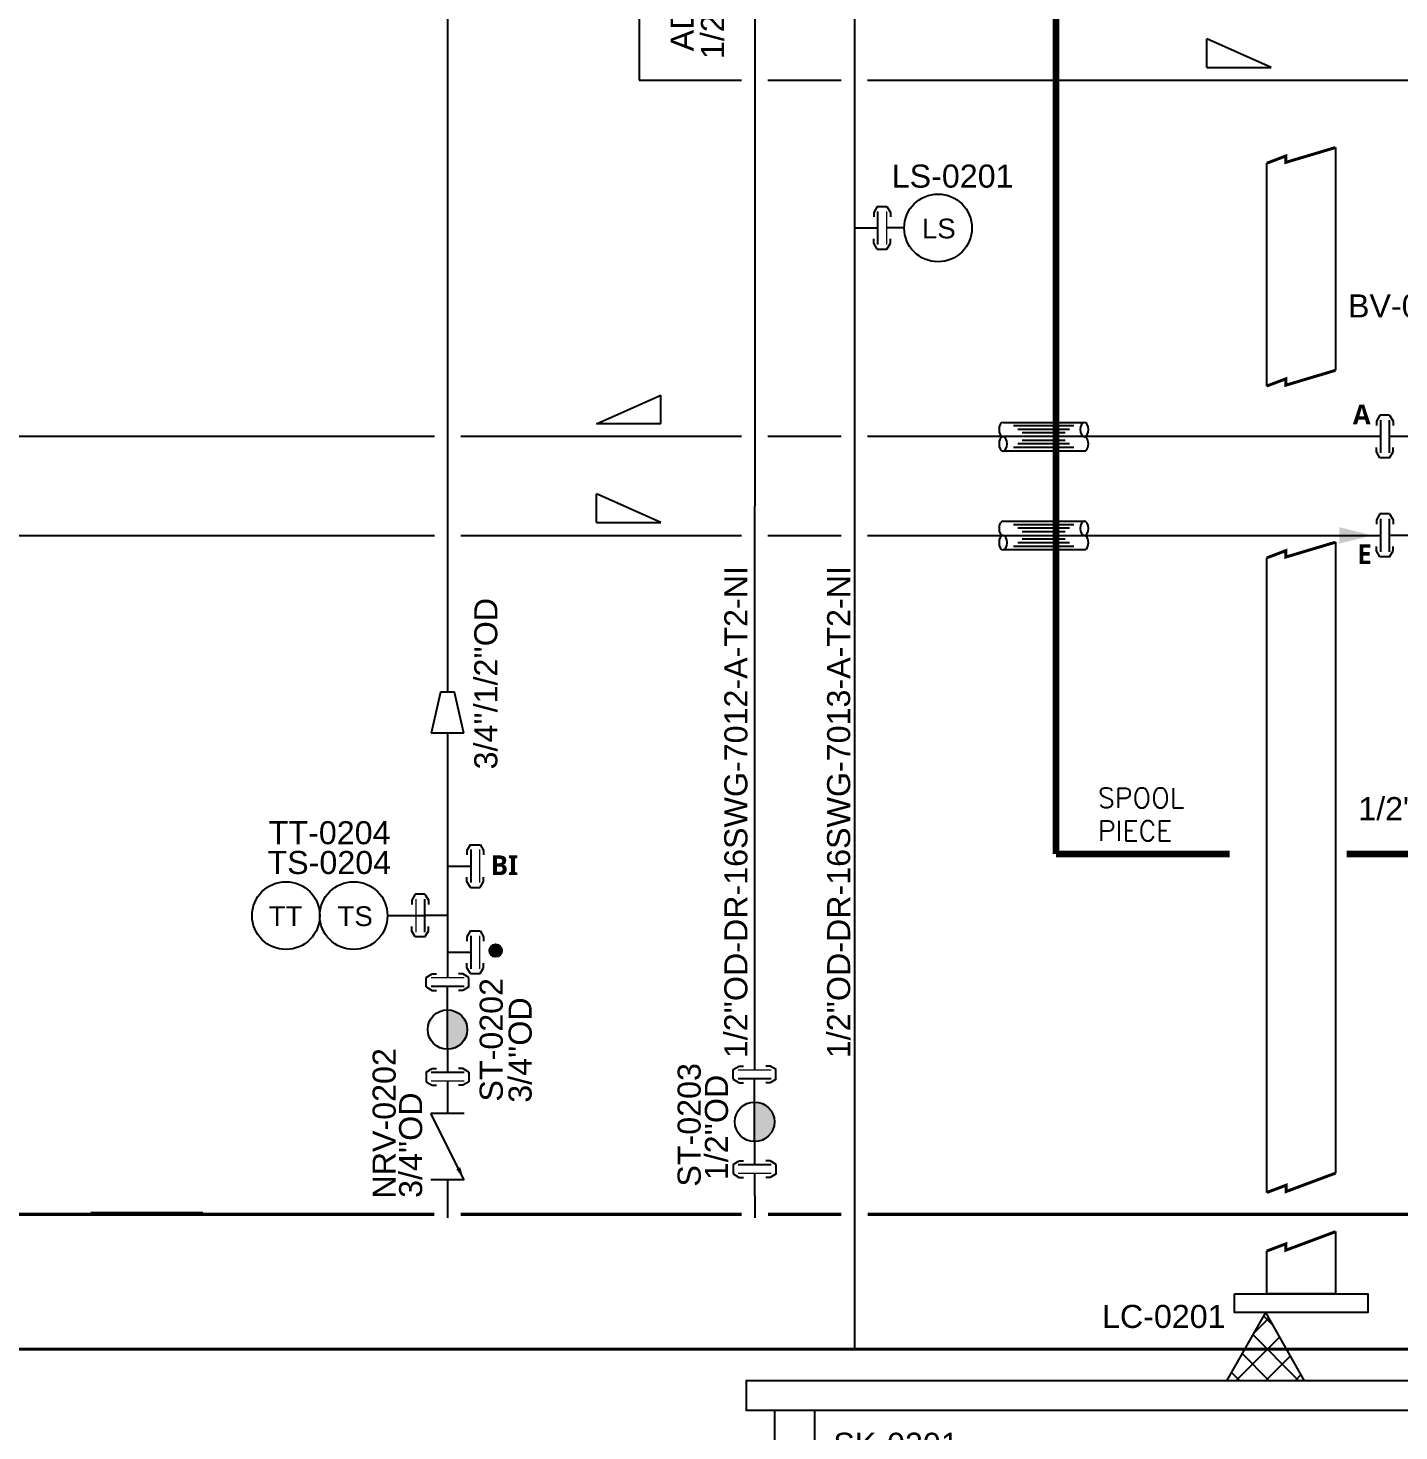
# Model space of a CAD drawing. Header units: millimetres. Extents: x -6754 to 5895, y -4820 to 1016.
# Drawn here: x -3226.6 to -3018.6, y -2008.7 to -1795.8 of the extents above; entities that cross this region are included whole.
import ezdxf
from ezdxf.enums import TextEntityAlignment as Align

# ---------------------------------------------------------------- set-up
doc = ezdxf.new("R2010")
doc.units = ezdxf.units.MM
doc.linetypes.add('ACAD_ISO04W100', pattern=[30.5, 24, -3, 0.5, -3])
doc.linetypes.add('HIDDEN', pattern=[0.375, 0.25, -0.125])
doc.layers.get('0').update_dxf_attribs({"linetype": 'CONTINUOUS'})
for name, color, linetype in [('can_move', 7, 'CONTINUOUS'), ('E---INDID------', 7, 'CONTINUOUS'), ('E---INDID-TEXT-25-35', 2, 'CONTINUOUS'), ('P---AGITD-TEXT-25-35', 2, 'CONTINUOUS'), ('P---PEQID------', 7, 'CONTINUOUS'), ('P---PEQID-TEXT-25-35', 2, 'CONTINUOUS'), ('P---PFLTD-TEXT-25-35', 2, 'CONTINUOUS'), ('P---PLINB-CIPS038', 7, 'CONTINUOUS'), ('P---PLINB-CON003', 7, 'CONTINUOUS'), ('P---PLINB-DR-A015', 7, 'CONTINUOUS'), ('P---PLINB-DR-A017', 7, 'CONTINUOUS'), ('P---PLINB-DR-A019', 7, 'CONTINUOUS'), ('P---PLINB-DRH003', 7, 'CONTINUOUS'), ('P---PLINB-DRH048', 7, 'CONTINUOUS'), ('P---PLINB-DROD018', 7, 'CONTINUOUS'), ('P---PLINB-DROD022', 7, 'CONTINUOUS'), ('P---PLINB-P232', 7, 'CONTINUOUS'), ('P---PLINB-PRO009', 7, 'CONTINUOUS'), ('P---PLIND-TEXT-25-35', 2, 'CONTINUOUS'), ('P---PREDD-TEXT-18-25', 3, 'CONTINUOUS'), ('P---PVL4D------', 7, 'CONTINUOUS'), ('P---PVL4D-TEXT-25-35', 2, 'CONTINUOUS'), ('P---PVLSD-TEXT-18-25', 3, 'CONTINUOUS'), ('P---PVLSD-TEXT-25-35', 2, 'CONTINUOUS'), ('P---TANKB-V02', 7, 'CONTINUOUS'), ('VALVE', 6, 'CONTINUOUS'), ('VESSEL', 7, 'CONTINUOUS')]:
    doc.layers.add(name, color=color, linetype=linetype)
doc.styles.add('ROMANS', font='romans.shx')
doc.styles.get("Standard").update_dxf_attribs({"font": 'arial.ttf'})
doc.dimstyles.get("Standard").update_dxf_attribs({"dimtxt": 2.5, "dimasz": 2.5, "dimexe": 1.25, "dimexo": 0.625, "dimtad": 1, "dimdec": 4, "dimdsep": 46, "dimlunit": 6, "dimtxsty": 'Standard', "dimcen": 2.5, "dimadec": 0, "dimazin": 0, "dimtfac": 1, "dimtdec": 4, "dimtmove": 0, "dimatfit": 3, "dimfxl": 1, "dimtolj": 1, "dimtzin": 0, "dimarcsym": 0})

# ---------------------------------------------------------------- blocks, each defined once
blk = doc.blocks.new('LD')
at = {"layer": 'VESSEL'}
h = blk.add_hatch(dxfattribs=at)
h.set_pattern_fill('ANSI37', color=256)
h.set_pattern_definition([(45, (-12459.1475, 120.827), (-2.245064, 2.245064), []), (135, (-12459.1475, 120.827), (-2.245064, -2.245064), [])])
h.paths.add_polyline_path([(1717.42, 404.93), (1711.52, 394.57), (1723.31, 394.57)])
blk.add_line((1711.52, 394.57), (1723.31, 394.57))
for q in [(1711.52, 394.57), (1723.31, 394.57)]:
    blk.add_line((1717.42, 404.93), q, dxfattribs=at)
blk = doc.blocks.new('phi_158624387111')
at = {"color": 0, "linetype": 'ByBlock'}
blk.add_blockref('LD', (-1717.08, -394.19), dxfattribs=at)
blk.add_attdef('DEVICE', (5.43, 9.18), '', height=3.5)
at = {"flags": 1}
blk.add_attdef('PHI_CONNECTIONPOINT', (0.33, 0.38), '', height=0.1, dxfattribs=at)
blk = doc.blocks.new('SKID')
for points in [[(11266.32, 1141.67), (10943.56, 1141.67), (10943.56, 1136.06), (11266.32, 1136.06)], [(10949, 1136.06), (10956.5, 1136.06), (10956.5, 1126.06), (10949, 1126.06)], [(11256.32, 1136.06), (11248.82, 1136.06), (11248.82, 1126.06), (11256.32, 1126.06)], [(10944.84, 1126.06), (10960.66, 1126.06), (10960.66, 1124.05), (10944.84, 1124.05)], [(11260.48, 1126.06), (11244.65, 1126.06), (11244.65, 1124.05), (11260.48, 1124.05)]]:
    blk.add_lwpolyline(points, close=True)
blk = doc.blocks.new('phi_158624404113')
at = {"color": 0, "linetype": 'ByBlock'}
blk.add_blockref('SKID', (-10944.84, -1124.05), dxfattribs=at)
for tag, p in [('USER1', (15.09, 7.4)), ('CODE', (15.24, 3.39))]:
    blk.add_attdef(tag, p, '', height=3.5)
at = {"flags": 1}
blk.add_attdef('PHI_CONNECTIONPOINT', (7.91, 0), '', height=0.1, dxfattribs=at)
blk = doc.blocks.new('rgyjryjyfrjfhjgfgj')
at = {"color": 0, "linetype": 'ByBlock'}
for p, q in [((716.48, 396.87), (717.39, 397.41)), ((717.39, 397.41), (718.05, 397.41)), ((722.07, 397.41), (721.4, 397.41)), ((722.97, 396.87), (722.07, 397.41)), ((722.97, 395.42), (722.97, 396.87)), ((716.48, 395.42), (717.39, 394.88)), ((717.39, 394.88), (718.05, 394.88)), ((722.07, 394.88), (721.4, 394.88)), ((722.97, 395.42), (722.07, 394.88))]:
    blk.add_line(p, q, dxfattribs=at)
at = {"color": 6, "linetype": 'ByBlock'}
blk.add_line((719.73, 391.95), (719.73, 395.48), dxfattribs=at)
at = {"color": 1, "linetype": 'ByBlock', "lineweight": 15}
blk.add_lwpolyline([(717.23, 396.8), (722.23, 396.8)], dxfattribs=at)
at = {"color": 6, "linetype": 'ByBlock'}
blk.add_lwpolyline([(717.23, 395.48), (722.23, 395.48)], dxfattribs=at)
blk = doc.blocks.new('phi_15825218758')
at = {"color": 0, "linetype": 'ByBlock'}
blk.add_line((-3.24, 3.47), (-3.24, 4.92), dxfattribs=at)
blk.add_blockref('rgyjryjyfrjfhjgfgj', (-719.73, -391.95), dxfattribs=at)
at = {"flags": 1}
for p, rotation in [((0, 4.85), 90), ((0, 0), 270)]:
    blk.add_attdef('PHI_CONNECTIONPOINT', p, '', height=0.1, rotation=rotation, dxfattribs=at)
blk = doc.blocks.new('phi_158252426326')
at = {"color": 0, "linetype": 'ByBlock'}
blk.add_line((-4.27, 0), (1.56, 0), dxfattribs=at)
blk.add_circle((-9.41, 0), 5.14, dxfattribs=at)
blk.add_text('TS', height=3, dxfattribs=at).set_placement((-11.86, -1.59))
blk.add_attdef('DEVICE', (-13.49, 5.97), '', height=3.5)
at = {"flags": 1}
for tag in ['PHI_CONNECTIONPOINT', 'PHI_INSERTPOINT']:
    blk.add_attdef(tag, (-16.11, -0.29), '', height=0.1, dxfattribs=at)
blk = doc.blocks.new('phi_158252436928')
at = {"color": 0, "linetype": 'ByBlock'}
blk.add_circle((-5.14, 0), 5.14, dxfattribs=at)
blk.add_text('TT', height=3, rotation=359.9879, dxfattribs=at).set_placement((-7.75, -1.58))
at = {"flags": 1}
for tag in ['PHI_CONNECTIONPOINT', 'PHI_INSERTPOINT']:
    blk.add_attdef(tag, (0, 0), '', height=0.1, rotation=359.9879, dxfattribs=at)
blk.add_attdef('DEVICE', (-12.28, -9.32), '', height=3.5)
blk = doc.blocks.new('ST1')
at = {"linetype": 'ByBlock'}
h = blk.add_hatch(color=0, dxfattribs=at)
h.dxf.hatch_style = 1
h.paths.add_polyline_path([(289.45, -286.11), (289.45, -291.11, 0.414214), (291.95, -288.61, 0.414214)])
at = {"color": 0, "linetype": 'ByBlock'}
blk.add_line((289.45, -291.11), (289.45, -286.11), dxfattribs=at)
blk.add_circle((289.45, -288.61), 2.5, dxfattribs=at)
blk = doc.blocks.new('phi_15831288483')
at = {"color": 0, "linetype": 'ByBlock', "xscale": 1.2, "yscale": 1.2, "zscale": 1.2}
blk.add_blockref('ST1', (-347.34, 343.33), dxfattribs=at)
at = {"extrusion": (7.4988e-33, 1.22465e-16, -1), "flags": 1}
for tag, p, rotation in [('PHI_CONNECTIONPOINT', (0, -0.19), 90), ('PHI_CONNECTIONPOINT', (0, -6), 270), ('PHI_INSERTPOINT', (0, -6), 180)]:
    blk.add_attdef(tag, p, '', height=0.1, rotation=rotation, dxfattribs=at)
for tag, p in [('CODE', (4.53, -2.75)), ('DN1', (6.61, -7.4))]:
    blk.add_attdef(tag, p, '', height=3.5)
blk = doc.blocks.new('A$C25422821')
at = {"color": 6}
blk.add_line((15.86, 9.01), (15.86, 3.61), dxfattribs=at)
at = {"layer": 'VALVE', "color": 6}
for p, q in [((0, 12.63), (0, 0)), ((0, 12.63), (15.86, 9.01)), ((15.86, 3.61), (0, 0))]:
    blk.add_line(p, q, dxfattribs=at)
blk = doc.blocks.new('phi_15825407484')
at = {"color": 0, "linetype": 'ByBlock', "xscale": 0.3945994, "yscale": 0.3945994, "zscale": 0.3945994}
blk.add_blockref('A$C25422821', (-6.26, -2.49), dxfattribs=at)
at = {"flags": 1}
for tag in ['PHI_CONNECTIONPOINT', 'PHI_INSERTPOINT']:
    blk.add_attdef(tag, (-6.26, 0), '', height=0.1, rotation=180, dxfattribs=at)
blk.add_attdef('PHI_CONNECTIONPOINT', (0, 0), '', height=0.1, dxfattribs=at)
blk.add_attdef('SPECRED', (-9.78, -6.17), '', height=2.5)
blk = doc.blocks.new('APV')
at = {"color": 6}
blk.add_line((1637.22, 801.29), (1640.82, 806.87), dxfattribs=at)
at = {"layer": 'VALVE'}
for p, q in [((1637.59, 808.35), (1644.05, 808.35)), ((1637.59, 808.35), (1637.59, 806.87)), ((1637.59, 807.61), (1644.05, 807.61)), ((1637.59, 806.87), (1644.05, 806.87)), ((1644.05, 808.35), (1644.05, 806.87)), ((1632.22, 803.79), (1632.22, 798.79)), ((1642.22, 803.79), (1632.22, 798.79)), ((1632.22, 803.79), (1642.22, 798.79)), ((1642.22, 803.79), (1642.22, 798.79))]:
    blk.add_line(p, q, dxfattribs=at)
blk = doc.blocks.new('phi_16763042120')
at = {"color": 0, "linetype": 'ByBlock'}
blk.add_blockref('APV', (-1637.22, -801.29), dxfattribs=at)
at = {"flags": 1}
blk.add_attdef('PHI_CONNECTIONPOINT', (-5, 0), '', height=0.1, rotation=180, dxfattribs=at)
for tag, p in [('PHI_INSERTPOINT', (0, 0)), ('PHI_CONNECTIONPOINT', (5, 0))]:
    blk.add_attdef(tag, p, '', height=0.1, dxfattribs=at)
at = {"color": 7}
for tag, p in [('PRJ_TAG_B', (-13.53, -6.4)), ('DNCALC', (-9.38, -11.66))]:
    blk.add_attdef(tag, p, '', height=3.5, dxfattribs=at)
blk = doc.blocks.new('4')
at = {"layer": 'VALVE', "color": 5}
for p, q in [((9179.88, -8914.3), (9180.79, -8913.76)), ((9179.88, -8915.75), (9179.88, -8914.3)), ((9180.79, -8913.76), (9181.45, -8913.76)), ((9185.46, -8913.76), (9184.8, -8913.76)), ((9186.37, -8914.3), (9185.46, -8913.76)), ((9186.37, -8915.75), (9186.37, -8914.3)), ((9194.88, -8914.3), (9195.79, -8913.76)), ((9194.88, -8915.75), (9194.88, -8914.3)), ((9195.79, -8913.76), (9196.45, -8913.76)), ((9200.46, -8913.76), (9199.8, -8913.76)), ((9201.37, -8914.3), (9200.46, -8913.76)), ((9201.37, -8915.75), (9201.37, -8914.3)), ((9179.88, -8915.75), (9180.79, -8916.29)), ((9180.79, -8916.29), (9181.45, -8916.29)), ((9183.12, -8919.22), (9183.12, -8915.69)), ((9185.46, -8916.29), (9184.8, -8916.29)), ((9186.37, -8915.75), (9185.46, -8916.29)), ((9194.88, -8915.75), (9195.79, -8916.29)), ((9195.79, -8916.29), (9196.45, -8916.29)), ((9198.12, -8919.22), (9198.12, -8915.69)), ((9200.46, -8916.29), (9199.8, -8916.29)), ((9201.37, -8915.75), (9200.46, -8916.29)), ((9185.62, -8919.22), (9180.62, -8919.22)), ((9185.62, -8929.22), (9180.62, -8919.22)), ((9185.62, -8919.22), (9180.62, -8929.22)), ((9200.62, -8919.22), (9195.62, -8919.22)), ((9200.62, -8929.22), (9195.62, -8919.22)), ((9200.62, -8919.22), (9195.62, -8929.22)), ((9191.11, -8920.99), (9191.11, -8927.45)), ((9192.59, -8920.99), (9191.11, -8920.99)), ((9191.85, -8920.99), (9191.85, -8927.45)), ((9192.59, -8920.99), (9192.59, -8927.45)), ((9206.11, -8920.99), (9206.11, -8927.45)), ((9207.59, -8920.99), (9206.11, -8920.99)), ((9206.85, -8920.99), (9206.85, -8927.45)), ((9207.59, -8920.99), (9207.59, -8927.45)), ((9188.71, -8924.22), (9191.11, -8924.22)), ((9203.71, -8924.22), (9206.11, -8924.22)), ((9191.11, -8927.45), (9192.59, -8927.45)), ((9207.59, -8927.45), (9206.11, -8927.45)), ((9177.33, -8928.36), (9170.87, -8928.36)), ((9170.87, -8928.36), (9170.87, -8929.84)), ((9177.33, -8929.1), (9170.87, -8929.1)), ((9177.33, -8929.84), (9170.87, -8929.84)), ((9174.1, -8932.23), (9174.1, -8929.84)), ((9177.33, -8928.36), (9177.33, -8929.84)), ((9203.97, -8929.22), (9179.1, -8929.22)), ((9179.1, -8929.22), (9179.1, -8942.19)), ((9203.97, -8942.19), (9203.97, -8929.22)), ((9205.74, -8928.36), (9212.19, -8928.36)), ((9205.74, -8928.36), (9205.74, -8929.84)), ((9205.74, -8929.1), (9212.19, -8929.1)), ((9205.74, -8929.84), (9212.19, -8929.84)), ((9208.97, -8932.23), (9208.97, -8929.84)), ((9212.19, -8928.36), (9212.19, -8929.84)), ((9164.18, -8934.58), (9163.64, -8935.48)), ((9163.64, -8935.48), (9163.64, -8936.14)), ((9165.63, -8934.58), (9164.18, -8934.58)), ((9165.63, -8934.58), (9166.17, -8935.48)), ((9166.17, -8935.48), (9166.17, -8936.14)), ((9169.1, -8935.32), (9169.1, -8940.32)), ((9169.1, -8935.32), (9179.1, -8940.32)), ((9179.1, -8935.32), (9169.1, -8940.32)), ((9213.97, -8935.32), (9203.97, -8940.32)), ((9203.97, -8935.32), (9213.97, -8940.32)), ((9213.97, -8935.32), (9213.97, -8940.32)), ((9217.43, -8934.58), (9216.89, -8935.48)), ((9216.89, -8935.48), (9216.89, -8936.14)), ((9217.43, -8934.58), (9218.89, -8934.58)), ((9218.89, -8934.58), (9219.43, -8935.48)), ((9219.43, -8935.48), (9219.43, -8936.14)), ((9169.1, -8937.82), (9165.56, -8937.82)), ((9213.97, -8937.82), (9217.5, -8937.82)), ((9163.64, -8940.16), (9163.64, -8939.5)), ((9164.18, -8941.06), (9163.64, -8940.16)), ((9165.63, -8941.06), (9166.17, -8940.16)), ((9166.17, -8940.16), (9166.17, -8939.5)), ((9216.89, -8940.16), (9216.89, -8939.5)), ((9217.43, -8941.06), (9216.89, -8940.16)), ((9218.89, -8941.06), (9219.43, -8940.16)), ((9219.43, -8940.16), (9219.43, -8939.5)), ((9165.63, -8941.06), (9164.18, -8941.06)), ((9179.1, -8942.19), (9203.97, -8942.19)), ((9194.03, -8942.19), (9189.03, -8952.19)), ((9194.03, -8952.19), (9189.03, -8942.19)), ((9217.43, -8941.06), (9218.89, -8941.06)), ((9199.52, -8950.42), (9199.52, -8943.96)), ((9201, -8943.96), (9199.52, -8943.96)), ((9200.26, -8950.42), (9200.26, -8943.96)), ((9201, -8950.42), (9201, -8943.96)), ((9197.12, -8947.19), (9199.52, -8947.19)), ((9201, -8950.42), (9199.52, -8950.42)), ((9194.03, -8952.19), (9189.03, -8952.19)), ((9191.53, -8952.19), (9191.53, -8955.72)), ((9188.29, -8955.66), (9189.19, -8955.12)), ((9188.29, -8955.66), (9188.29, -8957.11)), ((9189.19, -8955.12), (9189.86, -8955.12)), ((9193.87, -8955.12), (9193.21, -8955.12)), ((9194.77, -8955.66), (9193.87, -8955.12)), ((9194.77, -8955.66), (9194.77, -8957.11)), ((9188.29, -8957.11), (9189.19, -8957.65)), ((9189.19, -8957.65), (9189.86, -8957.65)), ((9193.87, -8957.65), (9193.21, -8957.65)), ((9194.77, -8957.11), (9193.87, -8957.65))]:
    blk.add_line(p, q, dxfattribs=at)
for points in [[(9185.62, -8914.37), (9180.62, -8914.37)], [(9200.62, -8914.37), (9195.62, -8914.37)], [(9185.62, -8915.69), (9180.62, -8915.69)], [(9200.62, -8915.69), (9195.62, -8915.69)], [(9164.24, -8940.32), (9164.24, -8935.32)], [(9165.56, -8940.32), (9165.56, -8935.32)], [(9217.5, -8940.32), (9217.5, -8935.32)], [(9218.82, -8940.32), (9218.82, -8935.32)], [(9194.03, -8955.72), (9189.03, -8955.72)], [(9194.03, -8957.04), (9189.03, -8957.04)]]:
    blk.add_lwpolyline(points, dxfattribs=at)
for centre, start, end in [((9183.12, -8924.22), 296.5651, 63.4349), ((9198.12, -8924.22), 296.5651, 63.4349), ((9174.1, -8937.82), 26.5651, 153.4349), ((9208.97, -8937.82), 26.5651, 153.4349), ((9191.53, -8947.19), 296.5651, 63.4349)]:
    blk.add_arc(centre, 5.59, start, end, dxfattribs=at)
blk = doc.blocks.new('phi_16765290651')
at = {"color": 0, "linetype": 'ByBlock'}
blk.add_blockref('4', (-9164.24, 8937.72), dxfattribs=at)
at = {"flags": 1}
for tag, p, rotation in [('PHI_CONNECTIONPOINT', (18.98, 23.35), 90), ('PHI_CONNECTIONPOINT', (36.98, 23.35), 90), ('PHI_CONNECTIONPOINT', (0, 0), 180), ('PHI_INSERTPOINT', (28.79, -8.7), 90), ('PHI_CONNECTIONPOINT', (28.89, -23.55), 90)]:
    blk.add_attdef(tag, p, '', height=0.1, rotation=rotation, dxfattribs=at)
for tag, p in [('P_NAME', (30.12, -9.84)), ('PRJ_TAG_B', (49.25, -38.67)), ('DNCALC', (44.99, -35.75))]:
    blk.add_attdef(tag, p, '', height=3.5, rotation=90)
blk = doc.blocks.new('LS')
at = {"color": 0, "linetype": 'ByBlock'}
blk.add_circle((-2797.24, 7256.91), 5.14, dxfattribs=at)
blk.add_text('LS', height=3, dxfattribs=at).set_placement((-2799.69, 7255.32))
blk = doc.blocks.new('phi_16778171670')
at = {"color": 0, "linetype": 'ByBlock'}
blk.add_blockref('LS', (2797.24, -7262.05), dxfattribs=at)
at = {"width": 0.8}
blk.add_attdef('DEVICE', (-6.87, -3.43, 0), '', height=3.2, rotation=180, dxfattribs=at)
blk = doc.blocks.new('A$C66D9105F')
at = {"color": 5}
for p, q in [((0, 0), (0, 4.35)), ((9.77, 0), (0, 4.35)), ((0, 0), (9.77, 0))]:
    blk.add_line(p, q, dxfattribs=at)
blk = doc.blocks.new('gbng')
at = {"color": 0, "linetype": 'Continuous'}
for p, q in [((102.13, 150.21), (146.62, 150.21)), ((146.62, 134.51), (102.13, 134.51))]:
    blk.add_line(p, q, dxfattribs=at)
at = {"color": 1, "linetype": 'Continuous'}
for p, q in [((107.81, 148.27), (140.94, 148.27)), ((110.22, 146.34), (138.53, 146.34)), ((110.22, 138.37), (138.53, 138.37)), ((112.62, 144.41), (136.12, 144.41)), ((112.62, 140.3), (136.12, 140.3)), ((107.81, 136.44), (140.94, 136.44))]:
    blk.add_line(p, q, dxfattribs=at)
at = {"color": 0, "linetype": 'Continuous'}
for centre, start_param, end_param in [((102.13, 146.28), 0, 3.141593), ((146.62, 138.43), 3.141593, 6.283185)]:
    blk.add_ellipse(centre, major_axis=(0, 3.93), ratio=0.568604, start_param=start_param, end_param=end_param, dxfattribs=at)
at = {"color": 0, "linetype": 'Continuous', "extrusion": (0, 0, -1)}
for centre, major_axis in [((146.62, 146.28), (0, 3.93)), ((102.13, 138.43), (0, -3.93))]:
    blk.add_ellipse(centre, major_axis=major_axis, ratio=0.568604, dxfattribs=at)
blk = doc.blocks.new('phi_16781898880')
at = {"color": 0, "linetype": 'ByBlock', "xscale": 0.395994, "yscale": 0.395994, "zscale": 0.395994}
blk.add_blockref('gbng', (-40.44, -56.37), dxfattribs=at)
at = {"flags": 1}
for p, rotation in [((0, 0), 180), ((17.62, 0), 90)]:
    blk.add_attdef('PHI_INSERTPOINT', p, '', height=0.1, rotation=rotation, dxfattribs=at)
blk = doc.blocks.new('A$C73A0612B')
at = {"layer": 'VALVE'}
for p, q in [((0, 12.63), (0, 0)), ((25.25, 12.63), (25.25, 0))]:
    blk.add_line(p, q, dxfattribs=at)
at = {"color": 6}
blk.add_leader([(25.25, 12.63), (0, 0)], dimstyle='Standard', override={"dimasz": 5}, dxfattribs=at)
blk = doc.blocks.new('phi_15826258899')
at = {"color": 0, "linetype": 'ByBlock', "xscale": 0.4, "yscale": 0.4, "zscale": 0.4}
blk.add_blockref('A$C73A0612B', (-5.05, -2.53), dxfattribs=at)
at = {"flags": 1}
blk.add_attdef('PHI_CONNECTIONPOINT', (-5.05, 0), '', height=0.1, rotation=180, dxfattribs=at)
for tag, p in [('PHI_INSERTPOINT', (0, 0)), ('PHI_CONNECTIONPOINT', (5.05, 0))]:
    blk.add_attdef(tag, p, '', height=0.1, dxfattribs=at)
for tag, p in [('TAG_PRJ', (-5.8, -5.6)), ('CODE', (-3.82, -8.78)), ('DNCALC', (-3.82, -12.17))]:
    blk.add_attdef(tag, p, '', height=2.5)

msp = doc.modelspace()

# ---------------------------------------------------------------- hatches: boundary and pattern name
h = msp.add_hatch(color=256)
h.dxf.hatch_style = 1
h.paths.add_polyline_path([(-3156.62, -1935.78, 1), (-3154.71, -1935.78, 1)])

# ---------------------------------------------------------------- linework, layer by layer
for p, q in [((-3093.65, -1826.12), (-3096.35, -1826.12)), ((-3217.1, -1975.52), (-3200.11, -1975.52))]:
    msp.add_line(p, q)
msp.add_lwpolyline([(-3043.52, -1987.86), (-3023.28, -1987.86), (-3023.28, -1990.7), (-3043.52, -1990.7)], close=True)
msp.add_circle((-3155.66, -1935.78), 0.952)
at = {"layer": 'can_move', "linetype": 'HIDDEN', "ltscale": 20, "const_width": 1}
for points in [[(-3070.62, -1738.95), (-3070.62, -1921.11)], [(-3070.62, -1921.11), (-3044.24, -1921.11)], [(-3012.23, -1921.11), (-3026.5, -1921.11)]]:
    msp.add_lwpolyline(points, dxfattribs=at)
at = {"layer": 'can_move', "const_width": 0.451}
for points in [[(-3038.62, -1816.3), (-3035.75, -1815.21), (-3035.75, -1816.18), (-3028.19, -1813.92)], [(-3038.62, -1850.11), (-3035.75, -1849.03), (-3035.75, -1849.99), (-3028.19, -1847.73)], [(-3038.62, -1876.19), (-3035.75, -1875.1), (-3035.75, -1876.07), (-3028.19, -1873.81)], [(-3038.63, -1972.49), (-3035.68, -1971.38), (-3035.68, -1972.34), (-3028.19, -1969.55)], [(-3038.65, -1981.38), (-3035.71, -1980.27), (-3035.71, -1981.24), (-3028.19, -1978.43)]]:
    msp.add_lwpolyline(points, dxfattribs=at)
at = {"layer": 'can_move'}
for points in [[(-3028.19, -1813.92), (-3028.19, -1847.73)], [(-3038.62, -1850.11), (-3038.62, -1816.3)], [(-3028.19, -1873.81), (-3028.19, -1969.55)], [(-3038.62, -1972.49), (-3038.62, -1876.19)], [(-3028.19, -1978.43), (-3028.19, -1987.86), (-3038.62, -1987.86), (-3038.62, -1981.37)]]:
    msp.add_lwpolyline(points, dxfattribs=at)
at = {"layer": 'P---PLINB-CIPS038', "color": 62, "linetype": 'Continuous', "ltscale": 0.1}
for points in [[(-3164.96, -1857.77), (-3236.43, -1857.77)], [(-3118.34, -1857.77), (-3160.96, -1857.77)], [(-3103.21, -1857.77), (-3114.34, -1857.77)], [(-3021.38, -1857.77), (-3099.21, -1857.77)]]:
    msp.add_lwpolyline(points, dxfattribs=at)
at = {"layer": 'P---PLINB-CON003', "color": 230, "linetype": 'ACAD_ISO04W100', "const_width": 0.5}
for points in [[(-3238.43, -1975.79), (-3164.96, -1975.79)], [(-3160.96, -1975.79), (-3118.34, -1975.79)], [(-3114.34, -1975.79), (-3103.21, -1975.79)], [(-3099.21, -1975.79), (-2999.93, -1975.79)]]:
    msp.add_lwpolyline(points, dxfattribs=at)
at = {"layer": 'P---PLINB-DR-A017', "color": 7, "linetype": 'Continuous', "ltscale": 0.1}
for points in [[(-3116.34, -1782.67), (-3116.35, -1953.91)], [(-3116.35, -1969.62), (-3116.34, -1976.32)]]:
    msp.add_lwpolyline(points, dxfattribs=at)
at = {"layer": 'P---PLINB-DR-A019', "color": 7, "linetype": 'Continuous', "ltscale": 0.1}
for points in [[(-3101.2, -1782.67), (-3101.21, -1826.12)], [(-3101.21, -1826.12), (-3101.21, -1996.26)]]:
    msp.add_lwpolyline(points, dxfattribs=at)
at = {"layer": 'P---PLINB-DRH003', "color": 240, "linetype": 'ACAD_ISO04W100', "const_width": 0.5}
for points in [[(-3433.1, -1996.26), (-3101.21, -1996.26)], [(-3101.21, -1996.26), (-2997.93, -1996.26)]]:
    msp.add_lwpolyline(points, dxfattribs=at)
at = {"layer": 'P---PLINB-DRH048', "color": 7, "linetype": 'Continuous', "ltscale": 0.1}
for points in [[(-3162.96, -1902.8), (-3162.94, -1922.95)], [(-3162.94, -1922.95), (-3162.94, -1930.47)], [(-3162.94, -1930.47), (-3162.94, -1936.04)], [(-3162.94, -1936.04), (-3162.96, -1939.91)]]:
    msp.add_lwpolyline(points, dxfattribs=at)
at = {"layer": 'P---PLINB-DROD018', "color": 7, "linetype": 'Continuous', "ltscale": 0.1}
msp.add_lwpolyline([(-3162.96, -1523.88), (-3162.96, -1896.55)], dxfattribs=at)
at = {"layer": 'P---PLINB-DROD022', "color": 7, "linetype": 'Continuous', "ltscale": 0.1}
for points in [[(-3162.96, -1955.62), (-3162.96, -1960.49)], [(-3162.96, -1970.59), (-3162.96, -1976.32)]]:
    msp.add_lwpolyline(points, dxfattribs=at)
at = {"layer": 'P---PLINB-P232', "color": 62, "linetype": 'Continuous', "ltscale": 0.1}
for points in [[(-3133.89, -1437.05), (-3133.89, -1803.72)], [(-3133.89, -1803.72), (-3118.34, -1803.72)], [(-3114.34, -1803.72), (-3103.2, -1803.72)], [(-3099.2, -1803.72), (-2999.93, -1803.72)]]:
    msp.add_lwpolyline(points, dxfattribs=at)
at = {"layer": 'P---PLINB-PRO009', "color": 4, "linetype": 'Continuous', "ltscale": 0.1}
for points in [[(-3236.43, -1872.77), (-3164.96, -1872.77)], [(-3160.96, -1872.77), (-3118.34, -1872.77)], [(-3114.34, -1872.77), (-3103.21, -1872.77)], [(-3099.21, -1872.77), (-3021.38, -1872.77)]]:
    msp.add_lwpolyline(points, dxfattribs=at)
at = {"layer": 'P---PLINB-PRO009', "color": 4, "linetype": 'ByBlock'}
msp.add_solid([(-3022.63, -1872.77), (-3027.63, -1874.02), (-3027.63, -1871.52)], dxfattribs=at)

# ---------------------------------------------------------------- block references
for p in [(-3047.71, -1801.78), (-3140.34, -1870.83)]:
    msp.add_blockref('A$C66D9105F', p)
at = {"xscale": -1}
msp.add_blockref('A$C66D9105F', (-3130.57, -1855.83), dxfattribs=at)
at = {"layer": 'E---INDID------'}
ref = msp.add_blockref('phi_16778171670', (-3088.51, -1820.98), dxfattribs=at)
ref.add_attrib('DEVICE', 'LS-0201', dxfattribs={"layer": 'E---INDID-TEXT-25-35', "color": 7, "height": 3.5}).set_placement((-3077.06, -1816.51, 0), align=Align.TOP_RIGHT)
ref = msp.add_blockref('phi_158252436928', (-3182.35, -1930.47), dxfattribs=at)
ref.add_attrib('DEVICE', 'TT-0204', (-3190.09, -1919.64), dxfattribs={"layer": 'E---INDID-TEXT-25-35', "color": 7, "height": 3.5})
ref = msp.add_blockref('phi_158624387111', (-3038.5, -2001.43), dxfattribs=dict(at, xscale=-1))
ref.add_attrib('DEVICE', 'LC-0201', (-3063.63, -1993.04), dxfattribs={"layer": 'E---INDID-TEXT-25-35', "color": 7, "height": 3.5})
at = {"layer": 'P---PEQID------', "xscale": 0.7, "yscale": 0.7, "zscale": 0.7, "rotation": 180}
for p in [(-3066.31, -1857.8), (-3066.31, -1872.8)]:
    msp.add_blockref('phi_16781898880', p, dxfattribs=at)
at = {"layer": 'P---PEQID------'}
ref = msp.add_blockref('phi_158624404113', (-3116.6, -2015.15), dxfattribs=dict(at, xscale=0.8, yscale=0.8, zscale=0.8))
ref.add_attrib('CODE', 'SK-0201', (-3104.41, -2012.44), dxfattribs={"layer": 'P---PEQID-TEXT-25-35', "color": 7, "height": 3.5})
at = {"layer": 'P---PLINB-DR-A015'}
ref = msp.add_blockref('phi_15831288483', (-3116.35, -1958.76), dxfattribs=at)
ref.add_attrib('DN1', "1/2''OD", (-3120.4, -1970.62), dxfattribs={"layer": 'P---PFLTD-TEXT-25-35', "color": 7, "height": 3.5, "rotation": 90})
ref.add_attrib('CODE', 'ST-0203', (-3124.54, -1971.6), dxfattribs={"layer": 'P---PFLTD-TEXT-25-35', "color": 7, "height": 3.5, "rotation": 90})
at = {"layer": 'P---PLINB-DR-A015', "rotation": 180}
msp.add_blockref('phi_15825218758', (-3116.35, -1964.76), dxfattribs=at)
at = {"layer": 'P---PLINB-DR-A017', "xscale": -1}
msp.add_blockref('phi_15825218758', (-3116.35, -1958.76), dxfattribs=at)
at = {"layer": 'P---PLINB-DR-A019', "rotation": 270}
msp.add_blockref('phi_15825218758', (-3101.21, -1826.12), dxfattribs=at)
at = {"layer": 'P---PLINB-DRH048', "rotation": 270}
for p in [(-3162.94, -1922.95), (-3162.94, -1936.04)]:
    msp.add_blockref('phi_15825218758', p, dxfattribs=at)
at = {"layer": 'P---PLINB-DRH048'}
ref = msp.add_blockref('phi_158252426326', (-3167.8, -1930.47), dxfattribs=at)
ref.add_attrib('DEVICE', 'TS-0204', (-3190.28, -1924.16), dxfattribs={"layer": 'E---INDID-TEXT-25-35', "color": 7, "height": 3.5})
at = {"layer": 'P---PLINB-DRH048', "xscale": -1, "rotation": 90}
msp.add_blockref('phi_15825218758', (-3162.94, -1930.47), dxfattribs=at)
at = {"layer": 'P---PLINB-DRH048', "xscale": -1}
msp.add_blockref('phi_15825218758', (-3162.96, -1944.76), dxfattribs=at)
at = {"layer": 'P---PLINB-DROD018'}
ref = msp.add_blockref('phi_15825407484', (-3162.96, -1896.55), dxfattribs=dict(at, xscale=-1, rotation=270))
ref.add_attrib('SPECRED', "3/4''/1/2''OD", dxfattribs={"layer": 'P---PREDD-TEXT-18-25', "color": 7, "height": 3.5, "rotation": 90}).set_placement((-3158.9, -1882.27), align=Align.TOP_RIGHT)
at = {"layer": 'P---PLINB-DROD022'}
ref = msp.add_blockref('phi_15831288483', (-3162.96, -1944.76), dxfattribs=at)
ref.add_attrib('DN1', "3/4''OD", (-3150.2, -1958.87), dxfattribs={"layer": 'P---PFLTD-TEXT-25-35', "color": 7, "height": 3.5, "rotation": 90})
ref.add_attrib('CODE', 'ST-0202', (-3154.58, -1958.69), dxfattribs={"layer": 'P---PFLTD-TEXT-25-35', "color": 7, "height": 3.5, "rotation": 90})
ref = msp.add_blockref('phi_15826258899', (-3162.96, -1965.54), dxfattribs=dict(at, rotation=269.9999999999999))
ref.add_attrib('CODE', 'NRV-0202', dxfattribs={"layer": 'P---PVLSD-TEXT-18-25', "color": 7, "height": 3.5, "rotation": 90}).set_placement((-3174.33, -1950.58), align=Align.TOP_RIGHT)
ref.add_attrib('DNCALC', "3/4''OD", dxfattribs={"layer": 'P---PVLSD-TEXT-18-25', "color": 7, "height": 3.5, "rotation": 90}).set_placement((-3170.31, -1957.31), align=Align.TOP_RIGHT)
at = {"layer": 'P---PLINB-DROD022', "rotation": 180}
msp.add_blockref('phi_15825218758', (-3162.96, -1950.76), dxfattribs=at)
at = {"layer": 'P---PVL4D------'}
ref = msp.add_blockref('phi_16765290651', (-2998.03, -1891.65), dxfattribs=dict(at, rotation=90.00000000000001))
ref.add_attrib('PRJ_TAG_B', 'BV-0201', dxfattribs={"layer": 'P---PVL4D-TEXT-25-35', "color": 7, "height": 3.5}).set_placement((-3007.27, -1836.2), align=Align.TOP_RIGHT)
ref.add_attrib('P_NAME', 'B.V', dxfattribs={"layer": 'P---PVL4D-TEXT-25-35', "color": 7, "height": 3.5}).set_placement((-2996.33, -1861.53), align=Align.TOP_RIGHT)
at = {"layer": 'P---TANKB-V02', "extrusion": (-4.68864e-32, 1.22465e-16, -1)}
ref = msp.add_blockref('phi_16763042120', (3116.34, -1777.67), dxfattribs=dict(at, rotation=270))
ref.add_attrib('DNCALC', "1/2''OD", (-3120.99, -1800.5), dxfattribs={"layer": 'P---PVLSD-TEXT-25-35', "color": 7, "height": 3.5, "rotation": 90})
ref.add_attrib('PRJ_TAG_B', 'ADR-0206', (-3125.61, -1799.32), dxfattribs={"layer": 'P---PVLSD-TEXT-25-35', "color": 7, "height": 3.5, "rotation": 90})

# ---------------------------------------------------------------- texts
at = {"char_height": 3, "attachment_point": 1, "style": 'ROMANS'}
for s, width, insert in [('{\\fSegoe UI Semibold|b0|i0|c0|p34;A}', 64.4856, (-3025.56, -1852.94)), ('{\\fSegoe UI Semibold|b0|i0|c0|p34;E}', 64.4856, (-3024.89, -1874.14)), ('SPOOL\\PPIECE', 21.7116, (-3064.27, -1911.11)), ('{\\fSegoe UI Semibold|b0|i0|c0|p34;BI}', 64.4856, (-3156.4, -1921.33))]:
    msp.add_mtext_dynamic_manual_height_columns(s, width=width, gutter_width=0.5, heights=[0], dxfattribs=dict(at, insert=insert))
at = {"layer": 'P---AGITD-TEXT-25-35', "color": 7, "insert": (-3024.73, -1912.49), "char_height": 3.5, "width": 54.4079, "attachment_point": 1}
msp.add_mtext('1/2" OD', dxfattribs=at)
at = {"layer": 'P---PLIND-TEXT-25-35', "color": 7}
for s, p in [("1/2''OD-DR-16SWG-7012-A-T2-NI", (-3117.45, -1952.11)), ("1/2''OD-DR-16SWG-7013-A-T2-NI", (-3101.85, -1952.11))]:
    msp.add_text(s, height=3.5, rotation=90, dxfattribs=at).set_placement(p)

doc.saveas('drawing.dxf')
